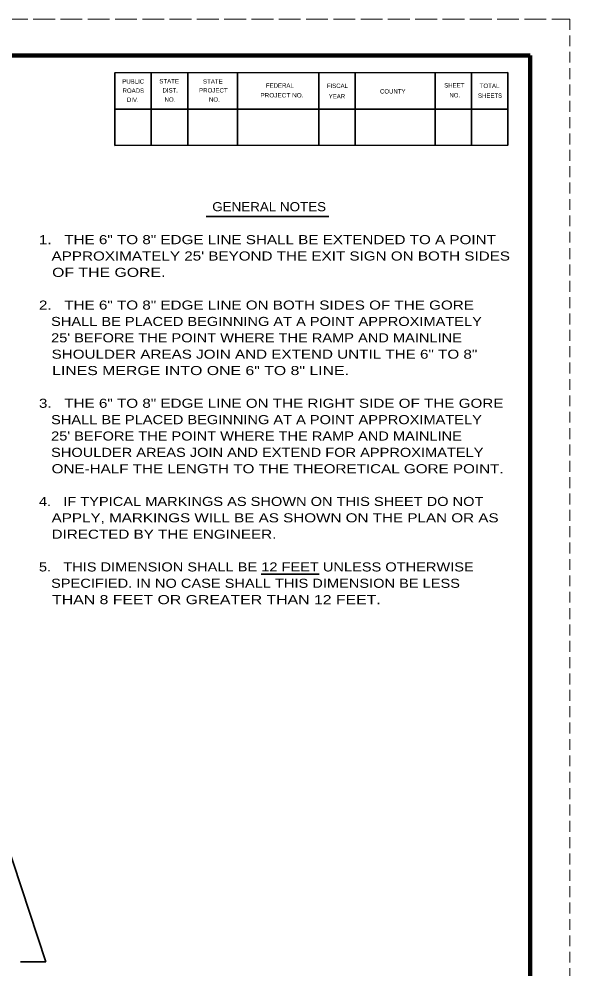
# Model space of a CAD drawing. Extents: x -27 to 653, y -376 to 64.
# Drawn here: x 501.8 to 653.2, y -197.3 to 64 of the extents above; entities that cross this region are included whole.
import ezdxf

# ---------------------------------------------------------------- set-up
doc = ezdxf.new("R2010")
doc.units = 0
doc.linetypes.add('LONG_DASHED', pattern=[7.5, 6, -1.5])
doc.linetypes.add('MEDIUM_DASHED', pattern=[4.5, 3, -1.5])
doc.layers.add('1', color=7, linetype='Continuous', lineweight=40)
doc.layers.add('61', color=7, linetype='Continuous', lineweight=35)

msp = doc.modelspace()

# ---------------------------------------------------------------- linework, layer by layer
at = {"layer": '1', "linetype": 'MEDIUM_DASHED', "lineweight": 13}
msp.add_line((653.244, 63.983), (653.224, -376.036), dxfattribs=at)
at = {"layer": '1', "lineweight": 35}
for p, q in [((553.231, 9.696), (586.966, 9.696)), ((568.388, -88.729), (584.298, -88.729)), ((495.058, -152.434), (509.224, -195.287)), ((509.224, -195.287), (502.212, -195.287))]:
    msp.add_line(p, q, dxfattribs=at)
at = {"layer": '61', "linetype": 'LONG_DASHED', "lineweight": 13}
msp.add_line((-26.776, 63.983), (653.244, 63.983), dxfattribs=at)
at = {"layer": '61', "lineweight": 158}
msp.add_line((642.264, 53.983), (642.284, -366.056), dxfattribs=at)
at = {"layer": '61'}
for p, q in [((538.184, 49.224), (538.184, 29.223)), ((548.184, 49.224), (548.184, 29.223)), ((561.864, 49.224), (561.864, 29.223)), ((584.184, 49.224), (584.184, 29.223)), ((594.184, 49.224), (594.184, 29.223)), ((616.164, 49.243), (616.164, 29.243)), ((626.164, 49.243), (626.164, 29.243)), ((636.184, 39.203), (528.164, 39.224))]:
    msp.add_line(p, q, dxfattribs=at)
at = {"layer": '61', "lineweight": 158}
msp.add_lwpolyline([(642.264, 53.983), (3.224, 53.983), (3.224, -366.036)], dxfattribs=at)
at = {"layer": '61'}
for points in [[(636.164, 49.243), (528.184, 49.224), (528.184, 29.223)], [(636.164, 49.243), (636.164, 29.243), (528.184, 29.223)]]:
    msp.add_lwpolyline(points, dxfattribs=at)

# ---------------------------------------------------------------- texts
at = {"layer": '1'}
for s, width, p in [('GENERAL NOTES', 1.1, (554.942, 11.123)), ('1.   THE 6" TO 8" EDGE LINE SHALL BE EXTENDED TO A POINT', 1.25, (507.308, 2.06)), ("   APPROXIMATELY 25' BEYOND THE EXIT SIGN ON BOTH SIDES", 1.25, (507.308, -2.44)), ('   OF THE GORE.', 1.3, (507.308, -6.94)), ('2.   THE 6" TO 8" EDGE LINE ON BOTH SIDES OF THE GORE', 1.25, (507.308, -15.94)), ('   SHALL BE PLACED BEGINNING AT A POINT APPROXIMATELY', 1.2, (507.308, -20.44)), ("   25' BEFORE THE POINT WHERE THE RAMP AND MAINLINE", 1.2, (507.308, -24.94)), ('   SHOULDER AREAS JOIN AND EXTEND UNTIL THE 6" TO 8"', 1.25, (507.308, -29.44)), ('   LINES MERGE INTO ONE 6" TO 8" LINE.', 1.3, (507.308, -33.94)), ('3.   THE 6" TO 8" EDGE LINE ON THE RIGHT SIDE OF THE GORE', 1.25, (507.308, -42.94)), ('   SHALL BE PLACED BEGINNING AT A POINT APPROXIMATELY', 1.2, (507.308, -47.44)), ("   25' BEFORE THE POINT WHERE THE RAMP AND MAINLINE", 1.2, (507.308, -51.94)), ('   SHOULDER AREAS JOIN AND EXTEND FOR APPROXIMATELY', 1.2, (507.308, -56.44)), ('   ONE-HALF THE LENGTH TO THE THEORETICAL GORE POINT.', 1.25, (507.308, -60.94)), ('4.   IF TYPICAL MARKINGS AS SHOWN ON THIS SHEET DO NOT', 1.2, (507.308, -69.94)), ('   APPLY, MARKINGS WILL BE AS SHOWN ON THE PLAN OR AS', 1.25, (507.308, -74.44)), ('   DIRECTED BY THE ENGINEER.', 1.25, (507.308, -78.94)), ('5.   THIS DIMENSION SHALL BE 12 FEET UNLESS OTHERWISE', 1.2, (507.308, -87.94)), ('   SPECIFIED. IN NO CASE SHALL THIS DIMENSION BE LESS', 1.2, (507.308, -92.44)), ('   THAN 8 FEET OR GREATER THAN 12 FEET. ', 1.3, (507.308, -96.94))]:
    msp.add_text(s, height=2.5, dxfattribs=dict(at, width=width)).set_placement(p)
at = {"layer": '61'}
for s, rotation, p in [('PUBLIC', 0.033, (530.224, 46.203)), ('ROADS', 0.124, (530.304, 43.683)), ('DIST.', 0.056, (541.264, 43.764)), ('FEDERAL', 0.007, (569.684, 45.084)), ('FISCAL', 359.942, (586.424, 45.023)), ('COUNTY', 0.069, (601.044, 43.483)), ('SHEET', 0.059, (618.684, 45.143)), ('DIV.', 359.932, (531.504, 41.183)), ('YEAR', 0.105, (586.944, 42.123)), ('SHEETS', 359.959, (627.964, 42.303))]:
    msp.add_text(s, height=1.201, rotation=rotation, dxfattribs=at).set_placement(p)
for s, rotation, width, p in [('STATE', 0.059, 1.05, (540.384, 46.264)), ('STATE', 0.059, 1.05, (552.384, 46.203)), ('PROJECT', 359.908, 1.05, (551.304, 43.783)), ('TOTAL', 359.926, 1.05, (628.424, 45.003)), ('NO.', 359.852, 0.95, (541.844, 41.243)), ('NO.', 0.225, 0.95, (554.044, 41.243)), ('PROJECT NO.', 359.922, 1.1, (568.144, 42.423)), ('NO.', 359.852, 0.95, (620.104, 42.423))]:
    msp.add_text(s, height=1.201, rotation=rotation, dxfattribs=dict(at, width=width)).set_placement(p)

doc.saveas('drawing.dxf')
